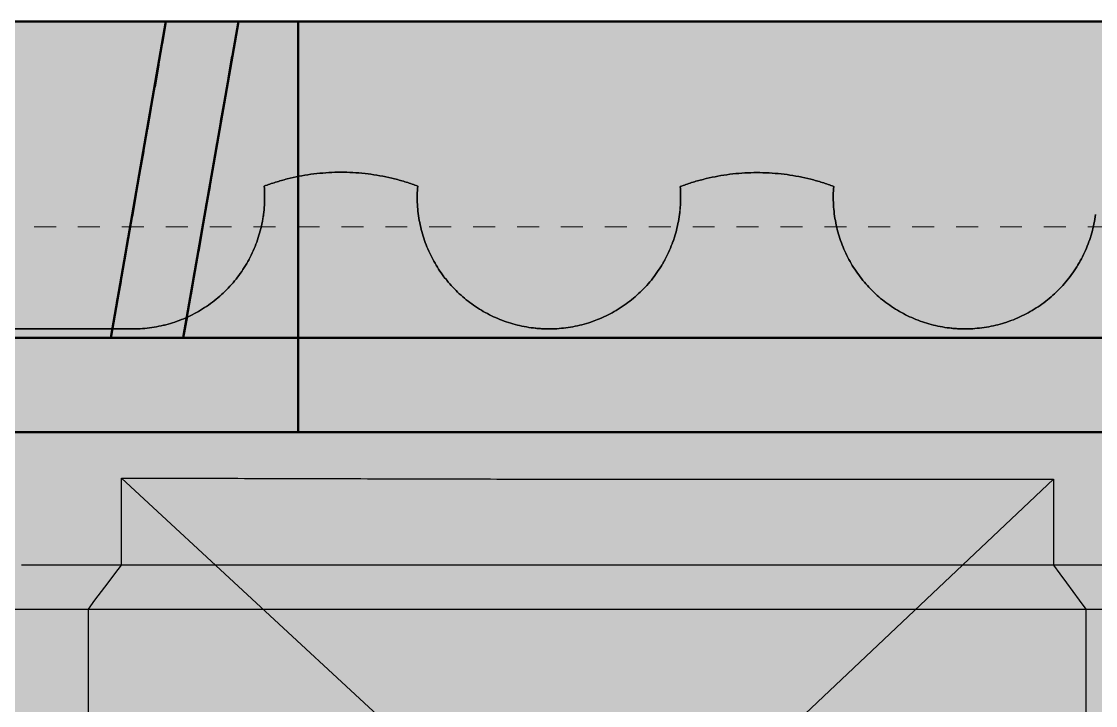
# Model space of a CAD drawing. Header units: metres. Extents: x -1161 to -1081, y 0 to 563.
# Drawn here: x -1118.081 to -1113.188, y 542.939 to 546.054 of the extents above; entities that cross this region are included whole.
import ezdxf

# ---------------------------------------------------------------- set-up
doc = ezdxf.new("R2010")
doc.units = ezdxf.units.M
doc.linetypes.add('JacobsDash', pattern=[0.0045, 0.003, -0.0015])
doc.linetypes.add('JacobsGridLine', pattern=[0.0145, 0.01, -0.001, 0.0025, -0.001])
for name, color, linetype, lineweight in [('A-DETL', 7, 'Continuous', 13), ('A-DETL-GENF', 7, 'Continuous', 9), ('A-FLOR', 7, 'Continuous', 50), ('A-GENM', 7, 'Continuous', 35), ('S-BEAM', 7, 'Continuous', 50), ('S-GRID', 7, 'Continuous', 9)]:
    doc.layers.add(name, color=color, linetype=linetype, lineweight=lineweight)

# ---------------------------------------------------------------- blocks, each defined once
blk = doc.blocks.new('Top of Pavement - RL A - Top of Pavement - RL A-68818558-DRG-2873121 - DECK SLAB GENERAL ARRANGEMENT PLAN')
at = {"layer": 'A-GENM', "color": 9, "lineweight": 25, "true_color": 0xbebebe}
for points, knots in [([(137.5619, 21.6834), (137.575, 21.6341), (137.6241, 21.4494), (137.7092, 21.1292), (137.8172, 20.7227), (137.9253, 20.3163), (138.0333, 19.9098), (138.1413, 19.5033), (138.2133, 19.2323), (138.2493, 19.0968)], [0.53074181, 0.53074181, 0.53074181, 0.53074181, 0.53179191, 0.53468208, 0.53757225, 0.54046243, 0.5433526, 0.54624277, 0.54913295, 0.54913295, 0.54913295, 0.54913295]), ([(138.5693, 18.6708), (138.5635, 18.6928), (138.5216, 18.8502), (138.4438, 19.1432), (138.3357, 19.5497), (138.2432, 19.8978), (138.1867, 20.1104), (138.1662, 20.1875)], [-0.55249141, -0.55249141, -0.55249141, -0.55249141, -0.55202312, -0.54913295, -0.54624277, -0.5433526, -0.54170757, -0.54170757, -0.54170757, -0.54170757]), ([(138.2493, 19.0968), (138.2853, 18.9613), (138.3574, 18.6904), (138.4654, 18.2839), (138.5734, 17.8774), (138.6814, 17.4709), (138.7743, 17.1213), (138.8313, 16.9072), (138.8522, 16.8285)], [0.54913295, 0.54913295, 0.54913295, 0.54913295, 0.55202312, 0.55491329, 0.55780347, 0.56069364, 0.56358382, 0.56526175, 0.56526175, 0.56526175, 0.56526175]), ([(139.07, 16.7869), (139.0413, 16.8948), (138.9766, 17.1383), (138.8759, 17.5172), (138.7679, 17.9237), (138.6657, 18.308), (138.5996, 18.5568), (138.5695, 18.6702)], [-0.5658858, -0.5658858, -0.5658858, -0.5658858, -0.56358382, -0.56069364, -0.55780347, -0.55491329, -0.55249581, -0.55249581, -0.55249581, -0.55249581]), ([(138.8524, 16.8275), (138.8674, 16.771), (138.9185, 16.579), (139.0055, 16.2516), (139.1135, 15.8451), (139.2215, 15.4386), (139.3295, 15.0322), (139.4376, 14.6257), (139.5456, 14.2192), (139.6536, 13.8128), (139.7256, 13.5418), (139.7616, 13.4063)], [0.56526916, 0.56526916, 0.56526916, 0.56526916, 0.56647399, 0.56936416, 0.57225434, 0.57514451, 0.57803468, 0.58092486, 0.58381503, 0.5867052, 0.58959538, 0.58959538, 0.58959538, 0.58959538]), ([(139.5211, 15.0895), (139.4861, 15.2212), (139.415, 15.4885), (139.308, 15.8912), (139.2, 16.2977), (139.1207, 16.5958), (139.0775, 16.7585), (139.0703, 16.7856)], [-0.57795501, -0.57795501, -0.57795501, -0.57795501, -0.57514451, -0.57225434, -0.56936416, -0.56647399, -0.56589532, -0.56589532, -0.56589532, -0.56589532])]:
    blk.add_open_spline(points, degree=3, knots=knots, dxfattribs=at)
blk = doc.blocks.new('T2DPAA-T2D-C3S-RS-M3D-100334_rvt-1-DRG-2873121 - DECK SLAB GENERAL ARRANGEMENT PLAN')
at = {"layer": 'A-GENM', "color": 254, "lineweight": 25, "true_color": 0xd1d1d1}
for p, q in [((-1117.6251, 543.9745), (-1116.4375, 542.875)), ((-1114.5376, 542.875), (-1113.3797, 543.9699))]:
    blk.add_line(p, q, dxfattribs=at)
at = {"layer": 'A-GENM', "color": 9, "lineweight": 25, "true_color": 0xbebebe, "flags": 128}
for points in [[(-1117.6253, 543.5777), (-1117.6252, 543.6439), (-1117.6252, 543.71), (-1117.6252, 543.7761), (-1117.6252, 543.8422), (-1117.6251, 543.9083), (-1117.6251, 543.9745)], [(-1113.3797, 543.9699), (-1113.3797, 543.9045), (-1113.3797, 543.8392), (-1113.3797, 543.7738), (-1113.3798, 543.7084), (-1113.3798, 543.6431), (-1113.3798, 543.5777)], [(-1117.776, 543.3779), (-1117.7458, 543.4179), (-1117.7157, 543.4578), (-1117.6856, 543.4978), (-1117.6554, 543.5378), (-1117.6253, 543.5777)], [(-1113.3798, 543.5777), (-1113.3504, 543.5377), (-1113.321, 543.4978), (-1113.2916, 543.4578), (-1113.2622, 543.4179), (-1113.2327, 543.3779)], [(-1117.7774, 539.8406), (-1117.7772, 540.2336), (-1117.7771, 540.6267), (-1117.7769, 541.0197), (-1117.7767, 541.4127), (-1117.7766, 541.8058), (-1117.7764, 542.1988), (-1117.7763, 542.5918), (-1117.7761, 542.9849), (-1117.776, 543.3779)], [(-1113.2327, 543.3779), (-1113.2328, 542.9854), (-1113.2329, 542.593), (-1113.233, 542.2005), (-1113.2331, 541.808), (-1113.2333, 541.4155), (-1113.2334, 541.0231), (-1113.2335, 540.6306), (-1113.2336, 540.2381), (-1113.2337, 539.8457)]]:
    blk.add_lwpolyline(points, dxfattribs=at)
at = {"layer": 'A-GENM', "color": 9, "lineweight": 25, "true_color": 0xbebebe}
for points, knots in [([(-1116.8703, 545.3365), (-1116.8615, 545.3388), (-1116.8436, 545.343), (-1116.8257, 545.3468), (-1116.8167, 545.3485)], [-0.84615385, -0.84615385, -0.84615385, -0.84615385, -0.80769231, -0.76923077, -0.76923077, -0.76923077, -0.76923077]), ([(-1114.9752, 545.3347), (-1114.9664, 545.337), (-1114.9486, 545.3412), (-1114.9306, 545.345), (-1114.9216, 545.3468)], [-0.84615385, -0.84615385, -0.84615385, -0.84615385, -0.80769231, -0.76923077, -0.76923077, -0.76923077, -0.76923077]), ([(-1117.4444, 544.6676), (-1117.4373, 544.6691), (-1117.4233, 544.6725), (-1117.4095, 544.6763), (-1117.4026, 544.6784)], [-0.86956522, -0.86956522, -0.86956522, -0.86956522, -0.84782609, -0.82608696, -0.82608696, -0.82608696, -0.82608696]), ([(-1115.7488, 544.6578), (-1115.7383, 544.6566), (-1115.7242, 544.6553), (-1115.71, 544.6545), (-1115.7065, 544.6543)], [-0.92592593, -0.92592593, -0.92592593, -0.92592593, -0.89814815, -0.88888889, -0.88888889, -0.88888889, -0.88888889]), ([(-1115.6216, 544.6563), (-1115.6146, 544.6569), (-1115.6005, 544.6585), (-1115.5865, 544.6606), (-1115.5795, 544.6618)], [-0.81481481, -0.81481481, -0.81481481, -0.81481481, -0.7962963, -0.77777778, -0.77777778, -0.77777778, -0.77777778]), ([(-1115.497, 544.6816), (-1115.4936, 544.6827), (-1115.4802, 544.6871), (-1115.4669, 544.6919), (-1115.457, 544.6958)], [-0.7037037, -0.7037037, -0.7037037, -0.7037037, -0.69444444, -0.66666667, -0.66666667, -0.66666667, -0.66666667]), ([(-1113.8539, 544.6578), (-1113.8434, 544.6566), (-1113.8293, 544.6553), (-1113.8151, 544.6545), (-1113.8116, 544.6543)], [-0.92592593, -0.92592593, -0.92592593, -0.92592593, -0.89814815, -0.88888889, -0.88888889, -0.88888889, -0.88888889]), ([(-1113.7268, 544.6563), (-1113.7198, 544.6569), (-1113.7057, 544.6585), (-1113.6917, 544.6606), (-1113.6847, 544.6617)], [-0.81481481, -0.81481481, -0.81481481, -0.81481481, -0.7962963, -0.77777778, -0.77777778, -0.77777778, -0.77777778]), ([(-1113.6023, 544.6815), (-1113.5989, 544.6826), (-1113.5855, 544.687), (-1113.5722, 544.6918), (-1113.5623, 544.6957)], [-0.7037037, -0.7037037, -0.7037037, -0.7037037, -0.69444444, -0.66666667, -0.66666667, -0.66666667, -0.66666667]), ([(-1117.6251, 543.9745), (-1117.4679, 543.9741), (-1117.1534, 543.9733), (-1116.7603, 543.9724), (-1116.4458, 543.9714), (-1116.21, 543.9708), (-1115.9741, 543.9702), (-1115.7382, 543.9696), (-1115.5024, 543.9694), (-1115.1879, 543.9692), (-1114.7948, 543.9693), (-1114.3231, 543.9694), (-1113.8514, 543.9697), (-1113.5369, 543.9698), (-1113.3797, 543.9699)], [0, 0, 0, 0, 0.111111, 0.222222, 0.277778, 0.333333, 0.388889, 0.444444, 0.5, 0.555556, 0.666667, 0.777778, 0.888889, 1, 1, 1, 1]), ([(-1117.6253, 543.5777), (-1117.7623, 543.5777), (-1117.9141, 543.5777), (-1118.0658, 543.5777), (-1118.0805, 543.5777)], [-1, -1, -1, -1, -0.8, -0.7785519, -0.7785519, -0.7785519, -0.7785519]), ([(-1112.8055, 543.5777), (-1112.8658, 543.5777), (-1113.0572, 543.5777), (-1113.2487, 543.5777), (-1113.3798, 543.5777)], [-0.20861, -0.20861, -0.20861, -0.20861, -0.1428571, 0, 0, 0, 0])]:
    blk.add_open_spline(points, degree=3, knots=knots, dxfattribs=at)
at = {"layer": 'A-GENM', "color": 253, "lineweight": 25, "true_color": 0xa3a3a3}
for points in [[(-1116.8167, 545.3485), (-1116.8347, 545.345), (-1116.8526, 545.341), (-1116.8703, 545.3365)], [(-1116.7625, 545.3576), (-1116.7807, 545.3551), (-1116.7987, 545.352), (-1116.8167, 545.3485)], [(-1116.7079, 545.3636), (-1116.7262, 545.3621), (-1116.7444, 545.3601), (-1116.7625, 545.3576)], [(-1116.6531, 545.3667), (-1116.6714, 545.3661), (-1116.6897, 545.3651), (-1116.7079, 545.3636)], [(-1116.5981, 545.3667), (-1116.6164, 545.3672), (-1116.6347, 545.3672), (-1116.6531, 545.3667)], [(-1116.5433, 545.3637), (-1116.5615, 545.3652), (-1116.5798, 545.3662), (-1116.5981, 545.3667)], [(-1116.4886, 545.3577), (-1116.5068, 545.3602), (-1116.525, 545.3622), (-1116.5433, 545.3637)], [(-1116.4344, 545.3487), (-1116.4524, 545.3522), (-1116.4705, 545.3552), (-1116.4886, 545.3577)], [(-1116.3808, 545.3367), (-1116.3897, 545.339), (-1116.4075, 545.3432), (-1116.4255, 545.3469), (-1116.4344, 545.3487)], [(-1114.9216, 545.3468), (-1114.9396, 545.3432), (-1114.9575, 545.3392), (-1114.9752, 545.3347)], [(-1114.8675, 545.3558), (-1114.8856, 545.3533), (-1114.9037, 545.3503), (-1114.9216, 545.3468)], [(-1114.8129, 545.3619), (-1114.8311, 545.3604), (-1114.8493, 545.3583), (-1114.8675, 545.3558)], [(-1114.7581, 545.365), (-1114.7764, 545.3644), (-1114.7946, 545.3634), (-1114.8129, 545.3619)], [(-1114.7031, 545.365), (-1114.7214, 545.3655), (-1114.7398, 545.3655), (-1114.7581, 545.365)], [(-1114.6483, 545.3621), (-1114.6665, 545.3636), (-1114.6848, 545.3645), (-1114.7031, 545.365)], [(-1114.5937, 545.3561), (-1114.6118, 545.3586), (-1114.6301, 545.3606), (-1114.6483, 545.3621)], [(-1114.5395, 545.3472), (-1114.5575, 545.3506), (-1114.5756, 545.3536), (-1114.5937, 545.3561)], [(-1114.4859, 545.3352), (-1114.4948, 545.3375), (-1114.5126, 545.3417), (-1114.5305, 545.3454), (-1114.5395, 545.3472)], [(-1116.9232, 545.3216), (-1116.9407, 545.3161), (-1116.958, 545.3102), (-1116.9752, 545.3038)], [(-1116.9752, 545.3038), (-1116.974, 545.2895), (-1116.9733, 545.2751), (-1116.9731, 545.2607)], [(-1116.8703, 545.3365), (-1116.8881, 545.332), (-1116.9057, 545.3271), (-1116.9232, 545.3216)], [(-1116.3279, 545.3218), (-1116.3454, 545.3273), (-1116.3631, 545.3323), (-1116.3808, 545.3367)], [(-1116.276, 545.3041), (-1116.2931, 545.3105), (-1116.3105, 545.3164), (-1116.3279, 545.3218)], [(-1116.278, 545.2623), (-1116.2778, 545.2762), (-1116.2771, 545.2902), (-1116.276, 545.3041)], [(-1115.0281, 545.3198), (-1115.0456, 545.3143), (-1115.0629, 545.3084), (-1115.08, 545.3019)], [(-1115.08, 545.3019), (-1115.0789, 545.2878), (-1115.0783, 545.2737), (-1115.0781, 545.2595)], [(-1114.9752, 545.3347), (-1114.993, 545.3302), (-1115.0106, 545.3252), (-1115.0281, 545.3198)], [(-1114.433, 545.3204), (-1114.4505, 545.3258), (-1114.4682, 545.3308), (-1114.4859, 545.3352)], [(-1114.3811, 545.3027), (-1114.3982, 545.3091), (-1114.4156, 545.315), (-1114.433, 545.3204)], [(-1114.383, 545.261), (-1114.3829, 545.2749), (-1114.3822, 545.2888), (-1114.3811, 545.3027)], [(-1116.9731, 545.2607), (-1116.973, 545.2463), (-1116.9733, 545.232), (-1116.9742, 545.2176)], [(-1116.2772, 545.2205), (-1116.2779, 545.2343), (-1116.2782, 545.2481), (-1116.278, 545.2619)], [(-1115.0781, 545.2595), (-1115.078, 545.2454), (-1115.0783, 545.2312), (-1115.0792, 545.2171)], [(-1114.3821, 545.2192), (-1114.3829, 545.2331), (-1114.3832, 545.247), (-1114.383, 545.261)], [(-1116.9742, 545.2176), (-1116.975, 545.2032), (-1116.9764, 545.1889), (-1116.9783, 545.1747)], [(-1116.2734, 545.1788), (-1116.2751, 545.1926), (-1116.2764, 545.2065), (-1116.2772, 545.2205)], [(-1114.3782, 545.1776), (-1114.38, 545.1914), (-1114.3813, 545.2053), (-1114.3821, 545.2192)], [(-1116.9783, 545.1747), (-1116.9792, 545.1675), (-1116.9814, 545.1533), (-1116.9841, 545.1392), (-1116.9855, 545.1321)], [(-1116.2667, 545.1375), (-1116.2694, 545.1512), (-1116.2717, 545.1649), (-1116.2734, 545.1788)], [(-1115.0833, 545.1748), (-1115.0851, 545.1608), (-1115.0875, 545.1469), (-1115.0903, 545.133)], [(-1114.3715, 545.1364), (-1114.3742, 545.15), (-1114.3765, 545.1638), (-1114.3782, 545.1776)], [(-1113.1884, 545.174), (-1113.1903, 545.16), (-1113.1926, 545.146), (-1113.1955, 545.1322)], [(-1116.9855, 545.1321), (-1116.9884, 545.1181), (-1116.9918, 545.1041), (-1116.9958, 545.0902)], [(-1116.2572, 545.0967), (-1116.2609, 545.1102), (-1116.264, 545.1238), (-1116.2667, 545.1375)], [(-1116.2449, 545.0567), (-1116.2494, 545.0699), (-1116.2536, 545.0833), (-1116.2572, 545.0967)], [(-1115.0903, 545.133), (-1115.0932, 545.1191), (-1115.0965, 545.1054), (-1115.1003, 545.0917)], [(-1114.3619, 545.0957), (-1114.3656, 545.1092), (-1114.3688, 545.1227), (-1114.3715, 545.1364)], [(-1113.1955, 545.1322), (-1113.1984, 545.1183), (-1113.2017, 545.1046), (-1113.2056, 545.0909)], [(-1117.009, 545.0492), (-1117.0139, 545.0357), (-1117.0193, 545.0223), (-1117.0251, 545.0092)], [(-1116.9958, 545.0902), (-1116.9997, 545.0764), (-1117.0041, 545.0627), (-1117.009, 545.0492)], [(-1116.2298, 545.0177), (-1116.2352, 545.0305), (-1116.2403, 545.0436), (-1116.2449, 545.0567)], [(-1115.1132, 545.0513), (-1115.118, 545.038), (-1115.1232, 545.0248), (-1115.129, 545.0118)], [(-1115.1003, 545.0917), (-1115.1022, 545.0849), (-1115.1063, 545.0714), (-1115.1108, 545.0579), (-1115.1132, 545.0513)], [(-1114.3495, 545.0558), (-1114.3541, 545.069), (-1114.3583, 545.0823), (-1114.3619, 545.0957)], [(-1114.3344, 545.0169), (-1114.3399, 545.0297), (-1114.3449, 545.0427), (-1114.3495, 545.0558)], [(-1113.2185, 545.0506), (-1113.2233, 545.0372), (-1113.2285, 545.0241), (-1113.2342, 545.0112)], [(-1113.2056, 545.0909), (-1113.2075, 545.0841), (-1113.2115, 545.0706), (-1113.2161, 545.0572), (-1113.2185, 545.0506)], [(-1117.0251, 545.0092), (-1117.031, 544.9961), (-1117.0373, 544.9831), (-1117.0441, 544.9705)], [(-1116.212, 544.9798), (-1116.2183, 544.9923), (-1116.2243, 545.0049), (-1116.2298, 545.0177)], [(-1115.129, 545.0118), (-1115.1347, 544.9989), (-1115.1408, 544.9861), (-1115.1474, 544.9736)], [(-1114.3166, 544.9791), (-1114.323, 544.9915), (-1114.3289, 545.0041), (-1114.3344, 545.0169)], [(-1113.2342, 545.0112), (-1113.24, 544.9982), (-1113.2461, 544.9855), (-1113.2527, 544.973)], [(-1117.0443, 544.9701), (-1117.051, 544.9576), (-1117.0582, 544.9452), (-1117.0658, 544.9332)], [(-1116.1916, 544.9433), (-1116.1988, 544.9552), (-1116.2056, 544.9674), (-1116.212, 544.9798)], [(-1114.2962, 544.9426), (-1114.3034, 544.9545), (-1114.3102, 544.9667), (-1114.3166, 544.9791)], [(-1117.0658, 544.9332), (-1117.0735, 544.921), (-1117.0816, 544.9091), (-1117.0902, 544.8976)], [(-1116.1687, 544.9083), (-1116.1767, 544.9197), (-1116.1844, 544.9314), (-1116.1916, 544.9433)], [(-1116.1435, 544.8749), (-1116.1523, 544.8857), (-1116.1607, 544.8968), (-1116.1687, 544.9083)], [(-1115.1922, 544.9015), (-1115.2005, 544.8901), (-1115.2093, 544.8789), (-1115.2183, 544.8681)], [(-1115.1686, 544.9368), (-1115.176, 544.9248), (-1115.1839, 544.913), (-1115.1922, 544.9015)], [(-1114.2733, 544.9077), (-1114.2813, 544.9191), (-1114.289, 544.9307), (-1114.2962, 544.9426)], [(-1114.2481, 544.8744), (-1114.2569, 544.8852), (-1114.2653, 544.8963), (-1114.2733, 544.9077)], [(-1113.2976, 544.901), (-1113.3059, 544.8896), (-1113.3146, 544.8784), (-1113.3237, 544.8676)], [(-1113.2739, 544.9362), (-1113.2814, 544.9242), (-1113.2893, 544.9125), (-1113.2976, 544.901)], [(-1117.117, 544.8638), (-1117.1263, 544.8528), (-1117.1361, 544.8422), (-1117.1462, 544.832)], [(-1117.0902, 544.8976), (-1117.0987, 544.886), (-1117.1076, 544.8747), (-1117.117, 544.8638)], [(-1116.1159, 544.8434), (-1116.1255, 544.8536), (-1116.1346, 544.8641), (-1116.1435, 544.8749)], [(-1115.2183, 544.8681), (-1115.2274, 544.8572), (-1115.2369, 544.8467), (-1115.2468, 544.8365)], [(-1114.2205, 544.843), (-1114.2301, 544.8531), (-1114.2393, 544.8636), (-1114.2481, 544.8744)], [(-1113.3237, 544.8676), (-1113.3328, 544.8568), (-1113.3423, 544.8463), (-1113.3522, 544.8361)], [(-1117.1462, 544.832), (-1117.1563, 544.8218), (-1117.1668, 544.8119), (-1117.1776, 544.8024)], [(-1116.0863, 544.8139), (-1116.0965, 544.8234), (-1116.1064, 544.8332), (-1116.1159, 544.8434)], [(-1116.0546, 544.7865), (-1116.0655, 544.7952), (-1116.076, 544.8044), (-1116.0863, 544.8139)], [(-1115.2774, 544.8071), (-1115.2879, 544.7976), (-1115.2988, 544.7885), (-1115.3099, 544.7798)], [(-1115.2468, 544.8365), (-1115.2566, 544.8264), (-1115.2668, 544.8165), (-1115.2774, 544.8071)], [(-1114.1909, 544.8135), (-1114.2011, 544.823), (-1114.211, 544.8328), (-1114.2205, 544.843)], [(-1114.1593, 544.7862), (-1114.1701, 544.795), (-1114.1807, 544.8041), (-1114.1909, 544.8135)], [(-1113.3827, 544.8067), (-1113.3933, 544.7973), (-1113.4042, 544.7882), (-1113.4153, 544.7795)], [(-1113.3522, 544.8361), (-1113.362, 544.826), (-1113.3722, 544.8162), (-1113.3827, 544.8067)], [(-1117.211, 544.7752), (-1117.2225, 544.7665), (-1117.2343, 544.7582), (-1117.2463, 544.7504)], [(-1117.1776, 544.8024), (-1117.1884, 544.7929), (-1117.1996, 544.7838), (-1117.211, 544.7752)], [(-1116.0211, 544.7614), (-1116.0326, 544.7693), (-1116.0437, 544.7777), (-1116.0546, 544.7865)], [(-1115.986, 544.7386), (-1115.998, 544.7458), (-1116.0097, 544.7534), (-1116.0211, 544.7614)], [(-1115.3444, 544.755), (-1115.3561, 544.7471), (-1115.3682, 544.7396), (-1115.3805, 544.7326)], [(-1115.3099, 544.7798), (-1115.3211, 544.7711), (-1115.3326, 544.7629), (-1115.3444, 544.755)], [(-1114.1258, 544.7612), (-1114.1373, 544.7691), (-1114.1484, 544.7775), (-1114.1593, 544.7862)], [(-1114.0907, 544.7385), (-1114.1027, 544.7456), (-1114.1144, 544.7532), (-1114.1258, 544.7612)], [(-1113.4497, 544.7547), (-1113.4615, 544.7469), (-1113.4736, 544.7394), (-1113.4858, 544.7324)], [(-1113.4153, 544.7795), (-1113.4265, 544.7709), (-1113.438, 544.7626), (-1113.4497, 544.7547)], [(-1117.3219, 544.7087), (-1117.3349, 544.7027), (-1117.3482, 544.6972), (-1117.3617, 544.6921)], [(-1117.2834, 544.7282), (-1117.296, 544.7213), (-1117.3088, 544.7148), (-1117.3219, 544.7087)], [(-1117.2463, 544.7504), (-1117.2584, 544.7425), (-1117.2708, 544.7352), (-1117.2834, 544.7282)], [(-1115.9493, 544.7184), (-1115.9618, 544.7247), (-1115.974, 544.7315), (-1115.986, 544.7386)], [(-1115.9114, 544.7008), (-1115.9242, 544.7063), (-1115.9369, 544.7121), (-1115.9493, 544.7184)], [(-1115.4181, 544.7129), (-1115.4308, 544.7068), (-1115.4438, 544.7011), (-1115.457, 544.6958)], [(-1115.3805, 544.7326), (-1115.3928, 544.7256), (-1115.4053, 544.719), (-1115.4181, 544.7129)], [(-1114.0541, 544.7183), (-1114.0666, 544.7246), (-1114.0788, 544.7314), (-1114.0907, 544.7385)], [(-1114.0162, 544.7008), (-1114.0291, 544.7062), (-1114.0417, 544.712), (-1114.0541, 544.7183)], [(-1113.5234, 544.7127), (-1113.5362, 544.7066), (-1113.5491, 544.7009), (-1113.5623, 544.6957)], [(-1113.4858, 544.7324), (-1113.4981, 544.7254), (-1113.5107, 544.7188), (-1113.5234, 544.7127)], [(-1117.4868, 544.6599), (-1117.5011, 544.6578), (-1117.5154, 544.6562), (-1117.5297, 544.6552)], [(-1117.4444, 544.6676), (-1117.4584, 544.6645), (-1117.4726, 544.6619), (-1117.4868, 544.6599)], [(-1117.4026, 544.6784), (-1117.4164, 544.6743), (-1117.4303, 544.6707), (-1117.4444, 544.6676)], [(-1117.3617, 544.6921), (-1117.3751, 544.687), (-1117.3888, 544.6824), (-1117.4026, 544.6784)], [(-1115.8722, 544.6859), (-1115.8854, 544.6904), (-1115.8985, 544.6954), (-1115.9114, 544.7008)], [(-1115.8322, 544.6737), (-1115.8457, 544.6773), (-1115.859, 544.6814), (-1115.8722, 544.6859)], [(-1115.7908, 544.6643), (-1115.8047, 544.667), (-1115.8185, 544.6701), (-1115.8322, 544.6737)], [(-1115.7488, 544.6578), (-1115.7629, 544.6595), (-1115.7769, 544.6616), (-1115.7908, 544.6643)], [(-1115.7065, 544.6543), (-1115.7206, 544.655), (-1115.7348, 544.6561), (-1115.7488, 544.6578)], [(-1115.6216, 544.6563), (-1115.6357, 544.6549), (-1115.6499, 544.6541), (-1115.664, 544.6538)], [(-1115.5795, 544.6618), (-1115.5935, 544.6595), (-1115.6075, 544.6576), (-1115.6216, 544.6563)], [(-1115.5379, 544.6702), (-1115.5517, 544.6669), (-1115.5656, 544.6641), (-1115.5795, 544.6618)], [(-1115.497, 544.6816), (-1115.5105, 544.6773), (-1115.5241, 544.6735), (-1115.5379, 544.6702)], [(-1115.457, 544.6958), (-1115.4701, 544.6906), (-1115.4835, 544.6859), (-1115.497, 544.6816)], [(-1113.9772, 544.6859), (-1113.9904, 544.6904), (-1114.0034, 544.6954), (-1114.0162, 544.7008)], [(-1113.9372, 544.6737), (-1113.9507, 544.6773), (-1113.964, 544.6814), (-1113.9772, 544.6859)], [(-1113.8958, 544.6643), (-1113.9097, 544.667), (-1113.9235, 544.6701), (-1113.9372, 544.6737)], [(-1113.8539, 544.6578), (-1113.8679, 544.6595), (-1113.8819, 544.6617), (-1113.8958, 544.6643)], [(-1113.8116, 544.6543), (-1113.8257, 544.655), (-1113.8398, 544.6562), (-1113.8539, 544.6578)], [(-1113.7268, 544.6563), (-1113.7409, 544.6549), (-1113.755, 544.6541), (-1113.7692, 544.6538)], [(-1113.6848, 544.6617), (-1113.6987, 544.6594), (-1113.7127, 544.6576), (-1113.7268, 544.6563)], [(-1113.6432, 544.6702), (-1113.6569, 544.6669), (-1113.6708, 544.6641), (-1113.6848, 544.6617)], [(-1113.6023, 544.6815), (-1113.6158, 544.6772), (-1113.6294, 544.6735), (-1113.6432, 544.6702)], [(-1113.5623, 544.6957), (-1113.5754, 544.6905), (-1113.5888, 544.6858), (-1113.6023, 544.6815)], [(-1117.9941, 544.6534), (-1118.1345, 544.6534), (-1118.2749, 544.6533), (-1118.4153, 544.6533)], [(-1117.5728, 544.6536), (-1117.7133, 544.6536), (-1117.8537, 544.6535), (-1117.9941, 544.6534)], [(-1117.5297, 544.6552), (-1117.5441, 544.6541), (-1117.5585, 544.6536), (-1117.5728, 544.6536)], [(-1115.664, 544.6538), (-1115.6782, 544.6535), (-1115.6924, 544.6536), (-1115.7065, 544.6543)], [(-1113.7692, 544.6538), (-1113.7833, 544.6535), (-1113.7975, 544.6536), (-1113.8116, 544.6543)]]:
    blk.add_open_spline(points, degree=3, dxfattribs=at)
at = {"layer": 'A-GENM', "color": 9, "lineweight": 25, "true_color": 0xbebebe}
for points in [[(-1116.8167, 545.3485), (-1116.7987, 545.352), (-1116.7807, 545.3551), (-1116.7625, 545.3576)], [(-1116.7625, 545.3576), (-1116.7444, 545.3601), (-1116.7262, 545.3621), (-1116.7079, 545.3636)], [(-1116.7079, 545.3636), (-1116.6897, 545.3651), (-1116.6714, 545.3661), (-1116.6531, 545.3667)], [(-1116.6531, 545.3667), (-1116.6347, 545.3672), (-1116.6164, 545.3672), (-1116.5981, 545.3667)], [(-1116.5981, 545.3667), (-1116.5798, 545.3662), (-1116.5615, 545.3652), (-1116.5433, 545.3637)], [(-1116.5433, 545.3637), (-1116.525, 545.3622), (-1116.5068, 545.3602), (-1116.4886, 545.3577)], [(-1116.4886, 545.3577), (-1116.4705, 545.3552), (-1116.4524, 545.3522), (-1116.4344, 545.3487)], [(-1116.4344, 545.3487), (-1116.4165, 545.3452), (-1116.3986, 545.3412), (-1116.3808, 545.3367)], [(-1114.9216, 545.3468), (-1114.9037, 545.3503), (-1114.8856, 545.3533), (-1114.8675, 545.3558)], [(-1114.8675, 545.3558), (-1114.8493, 545.3583), (-1114.8311, 545.3604), (-1114.8129, 545.3619)], [(-1114.8129, 545.3619), (-1114.7946, 545.3634), (-1114.7764, 545.3644), (-1114.7581, 545.365)], [(-1114.7581, 545.365), (-1114.7398, 545.3655), (-1114.7214, 545.3655), (-1114.7031, 545.365)], [(-1114.7031, 545.365), (-1114.6848, 545.3645), (-1114.6665, 545.3636), (-1114.6483, 545.3621)], [(-1114.6483, 545.3621), (-1114.6301, 545.3606), (-1114.6118, 545.3586), (-1114.5937, 545.3561)], [(-1114.5937, 545.3561), (-1114.5756, 545.3536), (-1114.5575, 545.3506), (-1114.5395, 545.3472)], [(-1114.5395, 545.3472), (-1114.5216, 545.3437), (-1114.5037, 545.3397), (-1114.4859, 545.3352)], [(-1116.9752, 545.3038), (-1116.958, 545.3102), (-1116.9407, 545.3161), (-1116.9232, 545.3216)], [(-1116.9731, 545.2607), (-1116.9733, 545.2751), (-1116.974, 545.2895), (-1116.9752, 545.3038)], [(-1116.9232, 545.3216), (-1116.9057, 545.3271), (-1116.8881, 545.332), (-1116.8703, 545.3365)], [(-1116.3808, 545.3367), (-1116.3631, 545.3323), (-1116.3454, 545.3273), (-1116.3279, 545.3218)], [(-1116.3279, 545.3218), (-1116.3105, 545.3164), (-1116.2931, 545.3105), (-1116.276, 545.3041)], [(-1116.276, 545.3041), (-1116.2771, 545.2902), (-1116.2778, 545.2762), (-1116.278, 545.2623)], [(-1115.08, 545.3019), (-1115.0629, 545.3084), (-1115.0456, 545.3143), (-1115.0281, 545.3198)], [(-1115.0781, 545.2595), (-1115.0783, 545.2737), (-1115.0789, 545.2878), (-1115.08, 545.3019)], [(-1115.0281, 545.3198), (-1115.0106, 545.3252), (-1114.993, 545.3302), (-1114.9752, 545.3347)], [(-1114.4859, 545.3352), (-1114.4682, 545.3308), (-1114.4505, 545.3258), (-1114.433, 545.3204)], [(-1114.433, 545.3204), (-1114.4156, 545.315), (-1114.3982, 545.3091), (-1114.3811, 545.3027)], [(-1114.3811, 545.3027), (-1114.3822, 545.2888), (-1114.3829, 545.2749), (-1114.383, 545.261)], [(-1116.9742, 545.2176), (-1116.9733, 545.232), (-1116.973, 545.2463), (-1116.9731, 545.2607)], [(-1116.278, 545.2619), (-1116.2782, 545.2481), (-1116.2779, 545.2343), (-1116.2772, 545.2205)], [(-1115.0792, 545.2171), (-1115.0783, 545.2312), (-1115.078, 545.2454), (-1115.0781, 545.2595)], [(-1114.383, 545.261), (-1114.3832, 545.247), (-1114.3829, 545.2331), (-1114.3821, 545.2192)], [(-1116.9783, 545.1747), (-1116.9764, 545.1889), (-1116.975, 545.2032), (-1116.9742, 545.2176)], [(-1116.2772, 545.2205), (-1116.2764, 545.2065), (-1116.2751, 545.1926), (-1116.2734, 545.1788)], [(-1115.0833, 545.1748), (-1115.0814, 545.1889), (-1115.0801, 545.203), (-1115.0792, 545.2171)], [(-1114.3821, 545.2192), (-1114.3813, 545.2053), (-1114.38, 545.1914), (-1114.3782, 545.1776)], [(-1116.9855, 545.1321), (-1116.9826, 545.1462), (-1116.9802, 545.1604), (-1116.9783, 545.1747)], [(-1116.2734, 545.1788), (-1116.2717, 545.1649), (-1116.2694, 545.1512), (-1116.2667, 545.1375)], [(-1115.0903, 545.133), (-1115.0875, 545.1469), (-1115.0851, 545.1608), (-1115.0833, 545.1748)], [(-1114.3782, 545.1776), (-1114.3765, 545.1638), (-1114.3742, 545.15), (-1114.3715, 545.1364)], [(-1113.1955, 545.1322), (-1113.1926, 545.146), (-1113.1903, 545.16), (-1113.1884, 545.174)], [(-1116.9958, 545.0902), (-1116.9918, 545.1041), (-1116.9884, 545.1181), (-1116.9855, 545.1321)], [(-1116.2667, 545.1375), (-1116.264, 545.1238), (-1116.2608, 545.1102), (-1116.2572, 545.0967)], [(-1116.2572, 545.0967), (-1116.2535, 545.0833), (-1116.2494, 545.0699), (-1116.2448, 545.0567)], [(-1115.1003, 545.0917), (-1115.0965, 545.1054), (-1115.0932, 545.1191), (-1115.0903, 545.133)], [(-1114.3715, 545.1364), (-1114.3688, 545.1227), (-1114.3656, 545.1092), (-1114.3619, 545.0957)], [(-1113.2056, 545.091), (-1113.2017, 545.1046), (-1113.1984, 545.1183), (-1113.1955, 545.1322)], [(-1117.0251, 545.0092), (-1117.0193, 545.0223), (-1117.0139, 545.0357), (-1117.009, 545.0492)], [(-1117.009, 545.0492), (-1117.0041, 545.0627), (-1116.9997, 545.0764), (-1116.9958, 545.0902)], [(-1116.2448, 545.0567), (-1116.2403, 545.0436), (-1116.2352, 545.0306), (-1116.2298, 545.0177)], [(-1115.129, 545.0118), (-1115.1233, 545.0248), (-1115.118, 545.038), (-1115.1132, 545.0513)], [(-1115.1132, 545.0513), (-1115.1085, 545.0646), (-1115.1042, 545.0781), (-1115.1003, 545.0917)], [(-1114.3619, 545.0957), (-1114.3583, 545.0823), (-1114.3541, 545.069), (-1114.3495, 545.0558)], [(-1114.3495, 545.0558), (-1114.3449, 545.0427), (-1114.3399, 545.0297), (-1114.3344, 545.0169)], [(-1113.2343, 545.0112), (-1113.2285, 545.0241), (-1113.2233, 545.0372), (-1113.2185, 545.0506)], [(-1113.2185, 545.0506), (-1113.2137, 545.0639), (-1113.2094, 545.0773), (-1113.2056, 545.091)], [(-1117.0441, 544.9704), (-1117.0373, 544.9831), (-1117.031, 544.996), (-1117.0251, 545.0092)], [(-1116.2298, 545.0177), (-1116.2243, 545.0049), (-1116.2183, 544.9923), (-1116.212, 544.9798)], [(-1115.1474, 544.9736), (-1115.1408, 544.9861), (-1115.1347, 544.9989), (-1115.129, 545.0118)], [(-1114.3344, 545.0169), (-1114.3289, 545.0041), (-1114.323, 544.9915), (-1114.3166, 544.9791)], [(-1113.2527, 544.973), (-1113.2461, 544.9855), (-1113.24, 544.9982), (-1113.2343, 545.0112)], [(-1117.0658, 544.9332), (-1117.0582, 544.9452), (-1117.051, 544.9576), (-1117.0443, 544.9701)], [(-1116.212, 544.9798), (-1116.2056, 544.9674), (-1116.1988, 544.9552), (-1116.1916, 544.9433)], [(-1115.1686, 544.9368), (-1115.1611, 544.9488), (-1115.154, 544.9611), (-1115.1474, 544.9736)], [(-1114.3166, 544.9791), (-1114.3102, 544.9667), (-1114.3034, 544.9545), (-1114.2962, 544.9426)], [(-1113.2739, 544.9362), (-1113.2664, 544.9482), (-1113.2594, 544.9605), (-1113.2527, 544.973)], [(-1117.0902, 544.8976), (-1117.0816, 544.9091), (-1117.0735, 544.921), (-1117.0658, 544.9332)], [(-1116.1916, 544.9433), (-1116.1844, 544.9314), (-1116.1767, 544.9197), (-1116.1687, 544.9083)], [(-1116.1687, 544.9083), (-1116.1607, 544.8969), (-1116.1523, 544.8857), (-1116.1434, 544.8749)], [(-1115.2184, 544.8681), (-1115.2093, 544.8789), (-1115.2005, 544.8901), (-1115.1922, 544.9016)], [(-1115.1922, 544.9016), (-1115.1839, 544.913), (-1115.176, 544.9248), (-1115.1686, 544.9368)], [(-1114.2962, 544.9426), (-1114.289, 544.9307), (-1114.2813, 544.9191), (-1114.2733, 544.9077)], [(-1114.2733, 544.9077), (-1114.2653, 544.8963), (-1114.2569, 544.8852), (-1114.248, 544.8744)], [(-1113.3237, 544.8676), (-1113.3146, 544.8784), (-1113.3059, 544.8896), (-1113.2976, 544.901)], [(-1113.2976, 544.901), (-1113.2893, 544.9125), (-1113.2814, 544.9242), (-1113.2739, 544.9362)], [(-1117.1462, 544.832), (-1117.1361, 544.8422), (-1117.1263, 544.8528), (-1117.117, 544.8638)], [(-1117.117, 544.8638), (-1117.1077, 544.8747), (-1117.0987, 544.886), (-1117.0902, 544.8976)], [(-1116.1434, 544.8749), (-1116.1346, 544.8641), (-1116.1255, 544.8536), (-1116.1159, 544.8434)], [(-1115.2468, 544.8365), (-1115.2369, 544.8467), (-1115.2274, 544.8572), (-1115.2184, 544.8681)], [(-1114.248, 544.8744), (-1114.2392, 544.8636), (-1114.2301, 544.8531), (-1114.2205, 544.843)], [(-1113.3522, 544.8361), (-1113.3423, 544.8463), (-1113.3328, 544.8568), (-1113.3237, 544.8676)], [(-1117.1776, 544.8024), (-1117.1668, 544.8119), (-1117.1563, 544.8218), (-1117.1462, 544.832)], [(-1116.1159, 544.8434), (-1116.1064, 544.8332), (-1116.0965, 544.8234), (-1116.0863, 544.8139)], [(-1116.0863, 544.8139), (-1116.076, 544.8044), (-1116.0655, 544.7952), (-1116.0546, 544.7865)], [(-1115.3099, 544.7798), (-1115.2988, 544.7885), (-1115.2879, 544.7976), (-1115.2774, 544.8071)], [(-1115.2774, 544.8071), (-1115.2668, 544.8165), (-1115.2566, 544.8263), (-1115.2468, 544.8365)], [(-1114.2205, 544.843), (-1114.211, 544.8328), (-1114.2011, 544.823), (-1114.1909, 544.8135)], [(-1114.1909, 544.8135), (-1114.1807, 544.8041), (-1114.1701, 544.795), (-1114.1593, 544.7862)], [(-1113.4153, 544.7795), (-1113.4042, 544.7882), (-1113.3933, 544.7973), (-1113.3827, 544.8067)], [(-1113.3827, 544.8067), (-1113.3722, 544.8162), (-1113.362, 544.826), (-1113.3522, 544.8361)], [(-1117.2464, 544.7504), (-1117.2343, 544.7582), (-1117.2225, 544.7665), (-1117.211, 544.7752)], [(-1117.211, 544.7752), (-1117.1996, 544.7839), (-1117.1884, 544.7929), (-1117.1776, 544.8024)], [(-1116.0546, 544.7865), (-1116.0437, 544.7777), (-1116.0326, 544.7693), (-1116.0211, 544.7614)], [(-1116.0211, 544.7614), (-1116.0097, 544.7534), (-1115.998, 544.7458), (-1115.986, 544.7386)], [(-1115.3805, 544.7326), (-1115.3682, 544.7396), (-1115.3561, 544.7471), (-1115.3444, 544.755)], [(-1115.3444, 544.755), (-1115.3326, 544.7629), (-1115.3211, 544.7712), (-1115.3099, 544.7798)], [(-1114.1593, 544.7862), (-1114.1484, 544.7775), (-1114.1373, 544.7691), (-1114.1258, 544.7612)], [(-1114.1258, 544.7612), (-1114.1144, 544.7532), (-1114.1027, 544.7456), (-1114.0907, 544.7385)], [(-1113.4858, 544.7324), (-1113.4736, 544.7394), (-1113.4615, 544.7469), (-1113.4498, 544.7547)], [(-1113.4498, 544.7547), (-1113.438, 544.7626), (-1113.4265, 544.7709), (-1113.4153, 544.7795)], [(-1117.3617, 544.6921), (-1117.3482, 544.6972), (-1117.3349, 544.7027), (-1117.3219, 544.7087)], [(-1117.3219, 544.7087), (-1117.3088, 544.7148), (-1117.296, 544.7213), (-1117.2834, 544.7282)], [(-1117.2834, 544.7282), (-1117.2708, 544.7351), (-1117.2584, 544.7426), (-1117.2464, 544.7504)], [(-1115.986, 544.7386), (-1115.974, 544.7315), (-1115.9618, 544.7247), (-1115.9493, 544.7184)], [(-1115.9493, 544.7184), (-1115.9369, 544.7121), (-1115.9242, 544.7063), (-1115.9114, 544.7008)], [(-1115.457, 544.6958), (-1115.4438, 544.7011), (-1115.4308, 544.7067), (-1115.4181, 544.7129)], [(-1115.4181, 544.7129), (-1115.4053, 544.719), (-1115.3928, 544.7256), (-1115.3805, 544.7326)], [(-1114.0907, 544.7385), (-1114.0788, 544.7314), (-1114.0666, 544.7246), (-1114.0541, 544.7183)], [(-1114.0541, 544.7183), (-1114.0417, 544.712), (-1114.0291, 544.7062), (-1114.0162, 544.7008)], [(-1113.5623, 544.6957), (-1113.5491, 544.7009), (-1113.5362, 544.7066), (-1113.5234, 544.7127)], [(-1113.5234, 544.7127), (-1113.5107, 544.7188), (-1113.4981, 544.7254), (-1113.4858, 544.7324)], [(-1117.5297, 544.6552), (-1117.5154, 544.6562), (-1117.5011, 544.6578), (-1117.4868, 544.6599)], [(-1117.4868, 544.6599), (-1117.4726, 544.6619), (-1117.4584, 544.6645), (-1117.4444, 544.6676)], [(-1117.4026, 544.6784), (-1117.3888, 544.6824), (-1117.3751, 544.687), (-1117.3617, 544.6921)], [(-1115.9114, 544.7008), (-1115.8985, 544.6954), (-1115.8854, 544.6904), (-1115.8722, 544.6859)], [(-1115.8722, 544.6859), (-1115.859, 544.6814), (-1115.8457, 544.6773), (-1115.8322, 544.6737)], [(-1115.8322, 544.6737), (-1115.8185, 544.6701), (-1115.8047, 544.667), (-1115.7908, 544.6643)], [(-1115.7908, 544.6643), (-1115.7769, 544.6616), (-1115.7629, 544.6595), (-1115.7488, 544.6578)], [(-1115.664, 544.6538), (-1115.6499, 544.6541), (-1115.6357, 544.6549), (-1115.6216, 544.6563)], [(-1115.5795, 544.6618), (-1115.5656, 544.6641), (-1115.5517, 544.6669), (-1115.5379, 544.6702)], [(-1115.5379, 544.6702), (-1115.5241, 544.6735), (-1115.5105, 544.6773), (-1115.497, 544.6816)], [(-1114.0162, 544.7008), (-1114.0034, 544.6954), (-1113.9904, 544.6904), (-1113.9772, 544.6859)], [(-1113.9772, 544.6859), (-1113.964, 544.6814), (-1113.9507, 544.6773), (-1113.9372, 544.6737)], [(-1113.9372, 544.6737), (-1113.9235, 544.6701), (-1113.9097, 544.667), (-1113.8958, 544.6643)], [(-1113.8958, 544.6643), (-1113.8819, 544.6617), (-1113.8679, 544.6595), (-1113.8539, 544.6578)], [(-1113.7692, 544.6538), (-1113.755, 544.6541), (-1113.7409, 544.6549), (-1113.7268, 544.6563)], [(-1113.6847, 544.6617), (-1113.6708, 544.6641), (-1113.6569, 544.6669), (-1113.6432, 544.6702)], [(-1113.6432, 544.6702), (-1113.6294, 544.6735), (-1113.6158, 544.6772), (-1113.6023, 544.6815)], [(-1118.4153, 544.6533), (-1118.2749, 544.6533), (-1118.1345, 544.6534), (-1117.9941, 544.6534)], [(-1117.9941, 544.6534), (-1117.8537, 544.6535), (-1117.7133, 544.6536), (-1117.5728, 544.6536)], [(-1117.5728, 544.6536), (-1117.5585, 544.6536), (-1117.5441, 544.6541), (-1117.5297, 544.6552)], [(-1115.7065, 544.6543), (-1115.6924, 544.6536), (-1115.6782, 544.6535), (-1115.664, 544.6538)], [(-1113.8116, 544.6543), (-1113.7975, 544.6536), (-1113.7833, 544.6535), (-1113.7692, 544.6538)], [(-1118.1571, 543.3779), (-1118.03, 543.3779), (-1117.903, 543.3779), (-1117.776, 543.3779)], [(-1113.2327, 543.3779), (-1113.0976, 543.3779), (-1112.9626, 543.3779), (-1112.8275, 543.3779)]]:
    blk.add_open_spline(points, degree=3, dxfattribs=at)
at = {"layer": 'A-GENM', "color": 253, "lineweight": 25, "true_color": 0xa3a3a3}
for points, knots in [([(-1115.0792, 545.2171), (-1115.0798, 545.2065), (-1115.0811, 545.1924), (-1115.0828, 545.1784), (-1115.0833, 545.1748)], [-0.92592593, -0.92592593, -0.92592593, -0.92592593, -0.89814815, -0.88888889, -0.88888889, -0.88888889, -0.88888889]), ([(-1115.1474, 544.9736), (-1115.1491, 544.9705), (-1115.1558, 544.958), (-1115.1629, 544.9458), (-1115.1686, 544.9368)], [-0.7037037, -0.7037037, -0.7037037, -0.7037037, -0.69444444, -0.66666667, -0.66666667, -0.66666667, -0.66666667]), ([(-1113.2527, 544.973), (-1113.2544, 544.9699), (-1113.2611, 544.9574), (-1113.2683, 544.9452), (-1113.2739, 544.9362)], [-0.7037037, -0.7037037, -0.7037037, -0.7037037, -0.69444444, -0.66666667, -0.66666667, -0.66666667, -0.66666667])]:
    blk.add_open_spline(points, degree=3, knots=knots, dxfattribs=at)
at = {"layer": 'A-GENM', "color": 253, "lineweight": 25, "true_color": 0xa3a3a3, "rotation": 75.11694444444437}
blk.add_blockref('Top of Pavement - RL A - Top of Pavement - RL A-68818558-DRG-2873121 - DECK SLAB GENERAL ARRANGEMENT PLAN', (-1134.0578, 404.8616), dxfattribs=at)

msp = doc.modelspace()

# ---------------------------------------------------------------- hatches: boundary and pattern name
at = {"layer": 'A-DETL-GENF', "true_color": 0xc0c0c0, "transparency": 33554624}
h = msp.add_hatch(color=9, dxfattribs=at)
h.paths.add_polyline_path([(-1111.4068, 507.6833), (-1111.4038, 509.3104), (-1115.8427, 509.5292), (-1115.9672, 509.6084), (-1116.0843, 509.6947), (-1116.1785, 509.7729), (-1116.2782, 509.8688), (-1115.9515, 510.1359), (-1115.8802, 510.0721), (-1115.8383, 510.0373), (-1111.9939, 509.8934), (-1111.8511, 509.8074), (-1111.7031, 509.7308), (-1111.5505, 509.6639), (-1111.3939, 509.607), (-1105.4244, 543.8703), (-1105.0297, 543.8889), (-1105.0437, 546.0535), (-1135.8197, 546.0535), (-1135.8232, 544.1752), (-1141.7908, 509.9228), (-1142.1676, 509.9226), (-1142.1716, 507.7407), (-1111.7207, 507.6839)])
h.paths.add_polyline_path([(-1141.9428, 509.9086), (-1141.9428, 509.9086), (-1141.8958, 509.9086)])
h.paths.add_polyline_path([(-1113.0758, 510.4344), (-1113.5295, 511.0763), (-1112.9817, 510.9822), (-1113.0494, 510.5882)])
h.paths.add_polyline_path([(-1114.5522, 511.4141), (-1114.5522, 511.4142), (-1114.5522, 511.4142)])
h.paths.add_polyline_path([(-1114.5522, 511.4141), (-1114.5522, 511.4142), (-1114.5522, 511.4142)])
h.paths.add_polyline_path([(-1114.5522, 511.4142), (-1114.5522, 511.4142), (-1114.5548, 511.4883)])
h.paths.add_polyline_path([(-1116.9781, 512.2536), (-1116.9781, 512.2536), (-1116.9781, 512.4315)])
h.paths.add_polyline_path([(-1115.0674, 515.8749), (-1115.1233, 515.8783), (-1115.1771, 515.894), (-1115.2259, 515.9213), (-1115.2675, 515.9588), (-1115.2997, 516.0046), (-1115.3209, 516.0564), (-1115.3301, 516.1116), (-1115.3267, 516.1675), (-1115.311, 516.2212), (-1115.2837, 516.2701), (-1115.2462, 516.3117), (-1115.2004, 516.3439), (-1115.1486, 516.3651), (-1115.0934, 516.3743), (-1115.0375, 516.3709), (-1114.9838, 516.3552), (-1114.9349, 516.3279), (-1114.8933, 516.2904), (-1114.8611, 516.2446), (-1114.8399, 516.1928), (-1114.8308, 516.1376), (-1114.8341, 516.0817), (-1114.8499, 516.028), (-1114.8771, 515.9791), (-1114.9146, 515.9375), (-1114.9604, 515.9053), (-1115.0122, 515.8841)])
h.paths.add_polyline_path([(-1137.0676, 517.9372), (-1137.2404, 517.9646), (-1137.17, 518.409), (-1136.9972, 518.3817)])
h.paths.add_polyline_path([(-1115.8363, 519.4858), (-1116.5316, 519.4858), (-1116.5316, 520.4658), (-1115.5188, 520.4658), (-1115.6916, 519.4858)])
h.paths.add_polyline_path([(-1132.9721, 520.4137), (-1133.8993, 520.6601), (-1133.7199, 521.6724), (-1132.7564, 521.2255), (-1132.8746, 520.7806)])
h.paths.add_polyline_path([(-1124.1477, 521.9446), (-1124.2036, 521.9479), (-1124.2573, 521.9637), (-1124.3062, 521.9909), (-1124.3478, 522.0284), (-1124.38, 522.0742), (-1124.4012, 522.126), (-1124.4103, 522.1813), (-1124.4069, 522.2371), (-1124.3912, 522.2909), (-1124.3639, 522.3398), (-1124.3264, 522.3813), (-1124.2807, 522.4135), (-1124.2288, 522.4347), (-1124.1736, 522.4439), (-1124.1177, 522.4405), (-1124.064, 522.4248), (-1124.0151, 522.3975), (-1123.9735, 522.36), (-1123.9413, 522.3142), (-1123.9201, 522.2624), (-1123.911, 522.2072), (-1123.9144, 522.1513), (-1123.9301, 522.0976), (-1123.9574, 522.0487), (-1123.9948, 522.0071), (-1124.0406, 521.9749), (-1124.0924, 521.9537)])
h.paths.add_polyline_path([(-1110.154, 535.2026), (-1110.3264, 535.2326), (-1110.2491, 535.6759), (-1110.0767, 535.6459), (-1110.1405, 535.28)])
h.paths.add_polyline_path([(-1121.9534, 535.2613), (-1122.0093, 535.2655), (-1122.0627, 535.2821), (-1122.1112, 535.3101), (-1122.1522, 535.3482), (-1122.1838, 535.395), (-1122.2041, 535.4467), (-1122.2123, 535.502), (-1122.2081, 535.5579), (-1122.1915, 535.6113), (-1122.1635, 535.6598), (-1122.1253, 535.7008), (-1122.079, 535.7323), (-1122.0269, 535.7526), (-1121.9715, 535.7609), (-1121.9157, 535.7567), (-1121.8622, 535.7401), (-1121.8138, 535.7121), (-1121.7728, 535.6739), (-1121.7413, 535.6276), (-1121.7207, 535.5739), (-1121.7127, 535.5201), (-1121.7169, 535.4643), (-1121.7335, 535.4108), (-1121.7615, 535.3624), (-1121.7997, 535.3214), (-1121.8459, 535.2899), (-1121.8981, 535.2695), (-1121.925, 535.2655)])
h.paths.add_polyline_path([(-1132.0744, 541.518), (-1131.9775, 542.0653), (-1131.4302, 541.9684), (-1131.7649, 541.7344)])
h.paths.add_polyline_path([(-1108.9396, 542.3796), (-1108.9396, 542.3796), (-1109.1005, 542.4389)])
h.paths.add_polyline_path([(-1127.7567, 542.3791), (-1127.7567, 542.3796), (-1127.7567, 542.3796)])
h.paths.add_polyline_path([(-1125.0406, 542.3796), (-1125.0406, 542.3796), (-1125.0359, 542.3796)])
h.paths.add_polyline_path([(-1109.9652, 543.3779), (-1109.9652, 543.3779), (-1109.9652, 543.3941)])
h.paths.add_polyline_path([(-1114.5775, 543.3779), (-1114.5775, 543.3779), (-1114.6427, 543.3779)])
h.paths.add_polyline_path([(-1114.7136, 543.3779), (-1114.7136, 543.3779), (-1114.8848, 543.3779)])
h.paths.add_polyline_path([(-1114.6994, 543.3779), (-1114.6994, 543.3779), (-1114.7136, 543.3779)])
h.paths.add_polyline_path([(-1114.6852, 543.3779), (-1114.6852, 543.3779), (-1114.6994, 543.3779)])
h.paths.add_polyline_path([(-1115.2978, 543.3779), (-1115.2978, 543.3779), (-1115.3382, 543.3779)])
h.paths.add_polyline_path([(-1125.1849, 543.378), (-1125.1849, 543.378), (-1125.241, 543.378)])
h.paths.add_polyline_path([(-1125.1674, 543.378), (-1125.1674, 543.378), (-1125.1849, 543.378)])
h.paths.add_polyline_path([(-1127.0023, 543.378), (-1127.0023, 543.378), (-1127.0023, 543.3869)])
h.paths.add_polyline_path([(-1127.227, 543.378), (-1127.227, 543.378), (-1127.2365, 543.378)])
h.paths.add_polyline_path([(-1135.8562, 543.378), (-1135.8562, 543.378), (-1135.8562, 543.3908)])
h.paths.add_polyline_path([(-1109.5636, 543.5777), (-1109.5636, 543.5777), (-1109.4664, 543.5777)])
h.paths.add_polyline_path([(-1113.5623, 543.5777), (-1113.5623, 543.5777), (-1113.5359, 543.5777)])
h.paths.add_polyline_path([(-1113.6023, 543.5777), (-1113.6023, 543.5777), (-1113.5623, 543.5777)])
h.paths.add_polyline_path([(-1113.6432, 543.5777), (-1113.6432, 543.5777), (-1113.6023, 543.5777)])
h.paths.add_polyline_path([(-1113.6847, 543.5777), (-1113.6847, 543.5777), (-1113.6432, 543.5777)])
h.paths.add_polyline_path([(-1113.7268, 543.5777), (-1113.7268, 543.5777), (-1113.6847, 543.5777)])
h.paths.add_polyline_path([(-1113.7317, 543.5777), (-1113.7317, 543.5777), (-1113.7268, 543.5777)])
h.paths.add_polyline_path([(-1113.7692, 543.5777), (-1113.7692, 543.5777), (-1113.7657, 543.5777)])
h.paths.add_polyline_path([(-1115.2665, 543.5777), (-1115.2665, 543.5777), (-1115.1667, 543.5777)])
h.paths.add_polyline_path([(-1115.6955, 543.5777), (-1115.6955, 543.5777), (-1115.6955, 543.5777)])
h.paths.add_polyline_path([(-1117.3617, 543.5777), (-1117.3617, 543.5777), (-1117.3219, 543.5777)])
h.paths.add_polyline_path([(-1123.9205, 543.5778), (-1123.9205, 543.5778), (-1123.9121, 543.5778)])
h.paths.add_polyline_path([(-1123.8701, 543.5778), (-1123.8701, 543.5778), (-1123.8286, 543.5778)])
h.paths.add_polyline_path([(-1124.8468, 543.5778), (-1124.8468, 543.5778), (-1124.8434, 543.5778)])
h.paths.add_polyline_path([(-1124.5357, 543.5778), (-1124.5357, 543.5778), (-1124.5357, 543.5893)])
h.paths.add_polyline_path([(-1125.773, 543.5778), (-1125.773, 543.5778), (-1125.7272, 543.5778)])
h.paths.add_polyline_path([(-1134.3195, 543.5779), (-1134.3195, 543.5779), (-1134.2873, 543.5779)])
h.paths.add_polyline_path([(-1134.2648, 543.5779), (-1134.2648, 543.5779), (-1134.1429, 543.5779)])
h.paths.add_polyline_path([(-1134.5774, 543.5779), (-1134.5774, 543.5779), (-1134.5345, 543.5779)])
h.paths.add_polyline_path([(-1134.6205, 543.5779), (-1134.6205, 543.5779), (-1134.6078, 543.5779)])
h.paths.add_polyline_path([(-1127.5997, 543.9528), (-1127.5997, 543.9528), (-1127.5997, 543.9535)])

# ---------------------------------------------------------------- linework, layer by layer
at = {"layer": 'A-DETL', "lineweight": 50}
msp.add_line((-1105.0437, 546.0535), (-1135.8197, 546.0535), dxfattribs=at)
at = {"layer": 'A-DETL', "linetype": 'JacobsDash', "lineweight": 50}
for p, q in [((-1117.4225, 546.0536), (-1117.6734, 544.6136)), ((-1117.3435, 544.6136), (-1117.0926, 546.0536))]:
    msp.add_line(p, q, dxfattribs=at)
at = {"layer": 'A-FLOR'}
msp.add_line((-1135.8197, 546.0535), (-1105.0437, 546.0535), dxfattribs=at)
at = {"layer": 'S-BEAM', "color": 252, "true_color": 0x888888}
for p, q in [((-1119.2541, 546.0536), (-1116.8203, 546.0536)), ((-1117.6734, 544.6136), (-1117.4225, 546.0536)), ((-1117.0926, 546.0536), (-1117.3435, 544.6136)), ((-1116.8203, 546.0536), (-1110.8808, 546.0536)), ((-1116.8203, 544.6136), (-1116.8203, 546.0536)), ((-1116.8203, 546.0536), (-1116.8203, 544.6136)), ((-1116.8203, 544.6136), (-1119.2541, 544.6136)), ((-1116.8203, 544.1836), (-1116.8203, 544.6136)), ((-1105.0436, 544.6136), (-1116.8203, 544.6136)), ((-1116.8203, 544.1836), (-1116.8203, 544.6136)), ((-1119.2541, 544.1836), (-1116.8213, 544.1836)), ((-1116.8213, 544.1836), (-1116.8203, 544.1836)), ((-1116.8203, 544.1836), (-1106.158, 544.1836)), ((-1116.8203, 544.1836), (-1116.8203, 544.1836))]:
    msp.add_line(p, q, dxfattribs=at)
at = {"layer": 'S-GRID', "linetype": 'JacobsGridLine', "lineweight": 18}
msp.add_line((-1138.4233, 545.1185), (-1103.0234, 545.1185), dxfattribs=at)

# ---------------------------------------------------------------- block references
at = {"lineweight": 5}
msp.add_blockref('T2DPAA-T2D-C3S-RS-M3D-100334_rvt-1-DRG-2873121 - DECK SLAB GENERAL ARRANGEMENT PLAN', (0, 0), dxfattribs=at)

doc.saveas('drawing.dxf')
